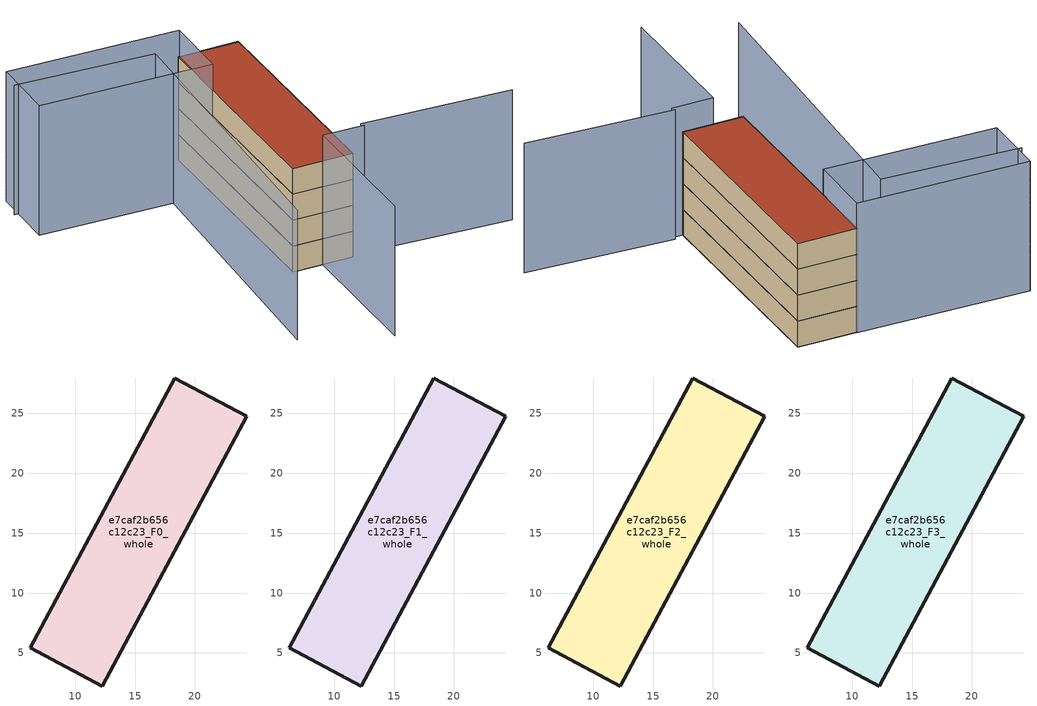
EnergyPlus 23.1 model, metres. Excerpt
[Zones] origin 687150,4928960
e7caf2b656c12c23_F0_whole
 floor ground (EU_floor_Construction): 12.25,2.24 24.31,24.74 18.32,27.95 6.27,5.45 z0
 wall outside (EU_wall_Construction): 6.27,5.45 18.32,27.95 24.31,24.74 12.25,2.24 6.27,5.45 z0:3
e7caf2b656c12c23_F1_whole
 floor to e7caf2b656c12c23_F0_whole (EU_floor_Construction): 12.25,2.24 24.31,24.74 18.32,27.95 6.26,5.45 z3
 wall outside (EU_wall_Construction): 6.27,5.45 18.32,27.95 24.31,24.74 12.25,2.24 6.27,5.45 z3:6
e7caf2b656c12c23_F2_whole
 floor to e7caf2b656c12c23_F1_whole (EU_floor_Construction): 12.25,2.24 24.31,24.74 18.32,27.95 6.26,5.45 z6
 wall outside (EU_wall_Construction): 6.27,5.45 18.32,27.95 24.31,24.74 12.25,2.24 6.27,5.45 z6:9
e7caf2b656c12c23_F3_whole
 floor to e7caf2b656c12c23_F2_whole (EU_floor_Construction): 12.25,2.24 24.31,24.74 18.32,27.95 6.26,5.45 z9
 wall outside (EU_wall_Construction): 6.27,5.45 18.32,27.95 24.31,24.74 12.25,2.24 6.27,5.45 z9:12
 roof outside (EU_roof_Construction): 24.31,24.74 12.25,2.24 6.27,5.45 18.32,27.95 z12
shading: 13.35,2.07 27.64,-6.51 / 1.55,-10.34 9.18,3.83 / 9.18,3.83 13.3,1.61 / -0.19,35.13 13.15,27.15 / 13.15,27.15 -4.77,-2.77 / 1.57,37.37 18.49,27.9 / 18.49,27.9 14.75,21.23 / 14.75,21.23 -2.16,30.7 / -2.16,30.7 1.57,37.37 z0:15
[Building]
EU S2 Campaign: North Axis=0; Terrain=City; Solar Distribution=FullExterior
[Site:Location]
Bologna: Latitude=44.5; Longitude=11.25; Time Zone=1; Elevation=37
[SizingPeriod:WeatherFileDays]
AnnualSizingPeriod: Begin Month=1; Begin Day of Month=1; End Month=12; End Day of Month=31; Day of Week for Start Day=Monday; Use Weather File Daylight Saving Period=No; Use Weather File Rain and Snow Indicators=No
[MATERIAL]
EU_InternalMass_Material: Roughness=MediumRough; Thickness=0.1; Conductivity=1; Density=1800; Specific Heat=900; Thermal Absorptance=0.9; Solar Absorptance=0.7; Visible Absorptance=0.7
[MATERIAL:NOMASS] Roughness=MediumRough; Thermal Absorptance=0.9; Solar Absorptance=0.7; Visible Absorptance=0.7
Name | Thermal Resistance
EU_wall_NoMass | 0.818544
EU_roof_NoMass | 0.6448
EU_floor_NoMass | 0.806
[CONSTRUCTION]
EU_wall_Construction: EU_wall_NoMass
EU_roof_Construction: EU_roof_NoMass
EU_floor_Construction: EU_floor_NoMass
EU_InternalMass_Construction: EU_InternalMass_Material
[ZONE] Type=1; Multiplier=1; Ceiling Height=autocalculate; Floor Area=autocalculate; Part of Total Floor Area=Yes
Name | Volume
e7caf2b656c12c23_F0_whole | 520.035
e7caf2b656c12c23_F1_whole; e7caf2b656c12c23_F2_whole; e7caf2b656c12c23_F3_whole | 520.036
[INTERNALMASS] Construction=EU_InternalMass_Construction; Surface Area=173.345
Name | Zone or ZoneList
e7caf2b656c12c23_F0_whole_EU_InternalMass | e7caf2b656c12c23_F0_whole
e7caf2b656c12c23_F1_whole_EU_InternalMass | e7caf2b656c12c23_F1_whole
e7caf2b656c12c23_F2_whole_EU_InternalMass | e7caf2b656c12c23_F2_whole
e7caf2b656c12c23_F3_whole_EU_InternalMass | e7caf2b656c12c23_F3_whole
[OTHEREQUIPMENT] Fuel Type=Electricity; Design Level Calculation Method=Watts/Area; Power per Zone Floor Area=1; Fraction Latent=0; Fraction Radiant=0; Fraction Lost=0; Carbon Dioxide Generation Rate=0; EndUse Subcategory=EU_Step8_InternalGains
Name | Zone or ZoneList or Space or SpaceList | Schedule
EU_Step8_InternalGain_e7caf2b656c12c23_F0_whole_f000 | e7caf2b656c12c23_F0_whole | EU_Step8_GainSchedule_e7caf2b656c12c23_F0_whole_f000
EU_Step8_InternalGain_e7caf2b656c12c23_F1_whole_f000 | e7caf2b656c12c23_F1_whole | EU_Step8_GainSchedule_e7caf2b656c12c23_F1_whole_f000
EU_Step8_InternalGain_e7caf2b656c12c23_F2_whole_f000 | e7caf2b656c12c23_F2_whole | EU_Step8_GainSchedule_e7caf2b656c12c23_F2_whole_f000
EU_Step8_InternalGain_e7caf2b656c12c23_F3_whole_f000 | e7caf2b656c12c23_F3_whole | EU_Step8_GainSchedule_e7caf2b656c12c23_F3_whole_f000
[ZONEVENTILATION:DESIGNFLOWRATE] Schedule=EU_AlwaysOn; Design Flow Rate Calculation Method=AirChanges/Hour; Air Changes per Hour=0.708969; Ventilation Type=Natural; Fan Pressure Rise=0; Fan Total Efficiency=1; Constant Term Coefficient=1; Temperature Term Coefficient=0; Velocity Term Coefficient=0; Velocity Squared Term Coefficient=0; Minimum Indoor Temperature=-100; Maximum Indoor Temperature=100; Delta Temperature=-100; Minimum Outdoor Temperature=-100; Maximum Outdoor Temperature=100; Maximum Wind Speed=40
Name | Zone or ZoneList or Space or SpaceList
EU_ConstantAir_e7caf2b656c12c23_F0_whole | e7caf2b656c12c23_F0_whole
EU_ConstantAir_e7caf2b656c12c23_F1_whole | e7caf2b656c12c23_F1_whole
EU_ConstantAir_e7caf2b656c12c23_F2_whole | e7caf2b656c12c23_F2_whole
EU_ConstantAir_e7caf2b656c12c23_F3_whole | e7caf2b656c12c23_F3_whole
[HVACTEMPLATE:THERMOSTAT] Constant Heating Setpoint=20; Constant Cooling Setpoint=50
EU_HeatOnly_e7caf2b656c12c23_F0_whole; EU_HeatOnly_e7caf2b656c12c23_F1_whole; EU_HeatOnly_e7caf2b656c12c23_F2_whole; EU_HeatOnly_e7caf2b656c12c23_F3_whole
[HVACTEMPLATE:ZONE:IDEALLOADSAIRSYSTEM] System Availability Schedule=EU_AlwaysOn; Maximum Heating Supply Air Temperature=50; Minimum Cooling Supply Air Temperature=13; Maximum Heating Supply Air Humidity Ratio=0.0156; Minimum Cooling Supply Air Humidity Ratio=0.0077; Heating Limit=NoLimit; Cooling Limit=NoLimit; Heating Availability Schedule=EU_AlwaysOn; Cooling Availability Schedule=EU_CoolingOff; Dehumidification Control Type=ConstantSensibleHeatRatio; Cooling Sensible Heat Ratio=0.7; Dehumidification Setpoint=60; Humidification Control Type=None; Humidification Setpoint=30; Outdoor Air Method=None; Outdoor Air Flow Rate per Person=0.00944; Outdoor Air Flow Rate per Zone Floor Area=0; Outdoor Air Flow Rate per Zone=0; Demand Controlled Ventilation Type=None; Outdoor Air Economizer Type=NoEconomizer; Heat Recovery Type=None; Sensible Heat Recovery Effectiveness=0.7; Latent Heat Recovery Effectiveness=0.65
Name | Template Thermostat
e7caf2b656c12c23_F0_whole | EU_HeatOnly_e7caf2b656c12c23_F0_whole
e7caf2b656c12c23_F1_whole | EU_HeatOnly_e7caf2b656c12c23_F1_whole
e7caf2b656c12c23_F2_whole | EU_HeatOnly_e7caf2b656c12c23_F2_whole
e7caf2b656c12c23_F3_whole | EU_HeatOnly_e7caf2b656c12c23_F3_whole
[SIZING:ZONE] Zone Cooling Design Supply Air Temperature Input Method=SupplyAirTemperature; Zone Cooling Design Supply Air Temperature=13; Zone Heating Design Supply Air Temperature Input Method=SupplyAirTemperature; Zone Heating Design Supply Air Temperature=50; Zone Cooling Design Supply Air Humidity Ratio=0.008; Zone Heating Design Supply Air Humidity Ratio=0.008; Cooling Design Air Flow Method=DesignDay; Cooling Design Air Flow Rate=0; Cooling Minimum Air Flow per Zone Floor Area=0.000762; Cooling Minimum Air Flow=0; Cooling Minimum Air Flow Fraction=0.2; Heating Design Air Flow Method=DesignDay; Heating Design Air Flow Rate=0; Heating Maximum Air Flow per Zone Floor Area=0.002032; Heating Maximum Air Flow=0.141576; Heating Maximum Air Flow Fraction=0.3; Account for Dedicated Outdoor Air System=No; Dedicated Outdoor Air System Control Strategy=NeutralSupplyAir; Dedicated Outdoor Air Low Setpoint Temperature for Design=autosize; Dedicated Outdoor Air High Setpoint Temperature for Design=autosize; Zone Load Sizing Method=Sensible Load Only No Latent Load; Zone Latent Cooling Design Supply Air Humidity Ratio Input Method=HumidityRatioDifference; Zone Cooling Design Supply Air Humidity Ratio Difference=0.005; Zone Latent Heating Design Supply Air Humidity Ratio Input Method=HumidityRatioDifference; Zone Humidification Design Supply Air Humidity Ratio Difference=0.005
e7caf2b656c12c23_F0_whole; e7caf2b656c12c23_F1_whole; e7caf2b656c12c23_F2_whole; e7caf2b656c12c23_F3_whole
[SCHEDULE:CONSTANT]
Name | Hourly Value
EU_AlwaysOn | 1
EU_CoolingOff | 0
[SCHEDULE:FILE] Column Number=1; Rows to Skip at Top=0; Number of Hours of Data=8760; Column Separator=Comma; Interpolate to Timestep=No; Minutes per Item=60; Adjust Schedule for Daylight Savings=Yes
Name | File
EU_Step8_GainSchedule_e7caf2b656c12c23_F0_whole_f000 | ../../schedules/e7caf2b656c12c23/e7caf2b656c12c23_F0_whole_f000_gain.csv
EU_Step8_GainSchedule_e7caf2b656c12c23_F1_whole_f000 | ../../schedules/e7caf2b656c12c23/e7caf2b656c12c23_F1_whole_f000_gain.csv
EU_Step8_GainSchedule_e7caf2b656c12c23_F2_whole_f000 | ../../schedules/e7caf2b656c12c23/e7caf2b656c12c23_F2_whole_f000_gain.csv
EU_Step8_GainSchedule_e7caf2b656c12c23_F3_whole_f000 | ../../schedules/e7caf2b656c12c23/e7caf2b656c12c23_F3_whole_f000_gain.csv
